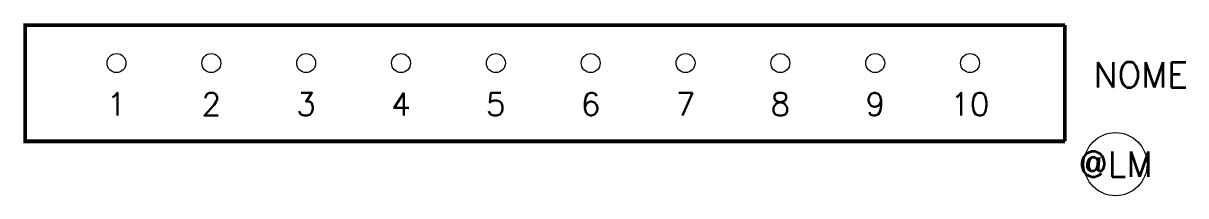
# Model space of a CAD drawing. Header units: millimetres. Extents: x -0.2 to 91.8, y -13.5 to 0.2.
import ezdxf
from ezdxf.enums import TextEntityAlignment as Align

# ---------------------------------------------------------------- set-up
doc = ezdxf.new("R2010")
doc.units = ezdxf.units.MM
doc.styles.add('ROMANS', font='romans', dxfattribs={"height": 0.2})

msp = doc.modelspace()

# ---------------------------------------------------------------- linework, layer by layer
at = {"color": 5, "const_width": 0.3}
for points in [[(82.223, -9.192), (0, -9.192), (0, 0), (82.223, 0)], [(82.223, -9.192), (82.223, 0)]]:
    msp.add_lwpolyline(points, dxfattribs=at)
for centre, radius in [((7.223, -3), 0.75), ((14.72, -3), 0.75), ((22.223, -3), 0.75), ((29.72, -3), 0.75), ((37.223, -3), 0.75), ((44.72, -3), 0.75), ((52.223, -3), 0.75), ((59.72, -3), 0.75), ((67.223, -3), 0.75), ((74.72, -3), 0.75), ((86.223, -11), 2.5)]:
    msp.add_circle(centre, radius)

# ---------------------------------------------------------------- texts
at = {"color": 7, "style": 'ROMANS', "flags": 4}
for tag, text, height, p in [('NOME', 'NOME', 2, (88.221, -3.924)), ('1', '1', 1.8, (7.22, -6.25)), ('2', '2', 1.8, (14.72, -6.25)), ('3', '3', 1.8, (22.22, -6.25)), ('4', '4', 1.8, (29.72, -6.25)), ('5', '5', 1.8, (37.22, -6.25)), ('6', '6', 1.8, (44.72, -6.25)), ('7', '7', 1.8, (52.22, -6.25)), ('8', '8', 1.8, (59.72, -6.25)), ('9', '9', 1.8, (67.22, -6.25)), ('10', '10', 1.8, (74.72, -6.25)), ('@LM', '@LM', 2, (86.223, -11))]:
    msp.add_attdef(tag, text=text, height=height, dxfattribs=at).set_placement(p, align=Align.MIDDLE_CENTER)

doc.saveas('drawing.dxf')
